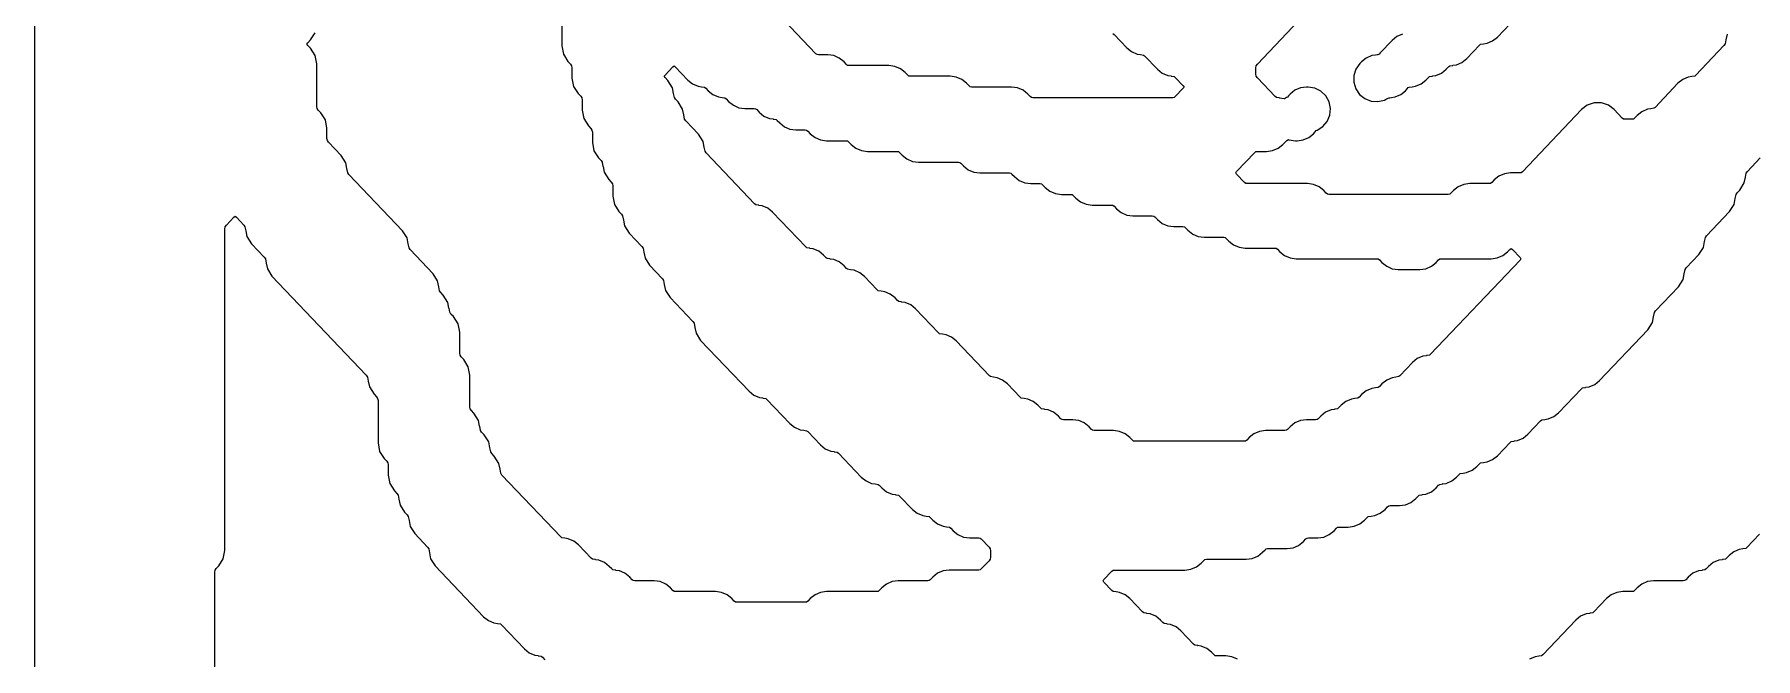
# Model space of a CAD drawing. Header units: millimetres. Extents: x 0 to 63, y 0 to 126.
# Drawn here: x 0 to 38.19, y 83.2 to 97.05 of the extents above; entities that cross this region are included whole.
import ezdxf

# ---------------------------------------------------------------- set-up
doc = ezdxf.new("R2010")
doc.units = ezdxf.units.MM
doc.layers.add('CUT', color=1, linetype='Continuous')

msp = doc.modelspace()

# ---------------------------------------------------------------- linework, layer by layer
at = {"layer": 'CUT'}
for points in [[(13.134, 123), (0, 123), (0, 3), (13.134, 3), (13.134, 0), (21.134, 0), (21.134, 3), (42.134, 3), (42.134, 0), (50.134, 0), (50.134, 3), (63.2679, 3), (63.2679, 123), (50.134, 123), (50.134, 126), (42.134, 126), (42.134, 123), (21.134, 123), (21.134, 126), (13.134, 126)], [(18.4846, 94.4553), (19.1422, 94.4553), (19.1742, 94.451), (19.1993, 94.4308), (19.2547, 94.3725), (19.3598, 94.2883), (19.4836, 94.2352), (19.6171, 94.217), (20.5013, 94.217), (20.5332, 94.2127), (20.5584, 94.1925), (20.6138, 94.1342), (20.7189, 94.05), (20.8427, 93.9969), (20.9762, 93.9787), (21.6338, 93.9787), (21.6658, 93.9744), (21.6909, 93.9542), (21.7463, 93.896), (21.8514, 93.8117), (21.9752, 93.7586), (22.1087, 93.7404), (22.3133, 93.7404), (22.3453, 93.7361), (22.3705, 93.7159), (22.4258, 93.6577), (22.5309, 93.5734), (22.6547, 93.5203), (22.7882, 93.5021), (22.9928, 93.5021), (23.0248, 93.4978), (23.05, 93.4776), (23.1053, 93.4194), (23.2105, 93.3351), (23.3343, 93.282), (23.4678, 93.2638), (23.8989, 93.2638), (23.9308, 93.2595), (23.956, 93.2393), (24.0114, 93.1811), (24.1165, 93.0968), (24.2403, 93.0437), (24.3738, 93.0255), (24.8049, 93.0255), (24.8369, 93.0212), (24.862, 93.001), (24.9174, 92.9428), (25.0225, 92.8585), (25.1463, 92.8054), (25.2798, 92.7872), (25.4844, 92.7872), (25.5164, 92.7829), (25.5416, 92.7627), (25.5969, 92.7045), (25.7021, 92.6202), (25.8259, 92.5671), (25.9593, 92.5489), (26.3905, 92.5489), (26.4224, 92.5446), (26.4476, 92.5244), (26.503, 92.4662), (26.6081, 92.3819), (26.7319, 92.3288), (26.8654, 92.3106), (27.523, 92.3106), (27.555, 92.3063), (27.5801, 92.2861), (27.6355, 92.2279), (27.7406, 92.1436), (27.8644, 92.0905), (27.9979, 92.0723), (29.7881, 92.0723), (29.82, 92.068), (29.8452, 92.0478), (29.9006, 91.9896), (30.0057, 91.9053), (30.1295, 91.8522), (30.263, 91.834), (30.7399, 91.834), (30.8734, 91.8522), (30.9972, 91.9053), (31.1023, 91.9896), (31.1576, 92.0478), (31.1828, 92.068), (31.2148, 92.0723), (32.3254, 92.0723), (32.4589, 92.0905), (32.5827, 92.1436), (32.6878, 92.2279), (32.7385, 92.2812), (32.7665, 92.3024), (32.7945, 92.2812), (32.9668, 92.0999), (32.986, 92.0723), (32.9668, 92.0447), (30.9778, 89.9522), (30.9526, 89.932), (30.8871, 89.9231), (30.8875, 89.9202), (30.809, 89.9095), (30.6852, 89.8564), (30.5801, 89.7721), (30.2982, 89.4756), (30.2731, 89.4554), (30.2076, 89.4465), (30.208, 89.4436), (30.1295, 89.4329), (30.0057, 89.3798), (29.9006, 89.2955), (29.8452, 89.2373), (29.82, 89.2171), (29.7546, 89.2082), (29.755, 89.2053), (29.6765, 89.1946), (29.5527, 89.1415), (29.4476, 89.0572), (29.3922, 88.999), (29.367, 88.9788), (29.3015, 88.9699), (29.3019, 88.967), (29.2235, 88.9563), (29.0997, 88.9032), (28.9946, 88.8189), (28.9392, 88.7607), (28.914, 88.7405), (28.8485, 88.7316), (28.8489, 88.7287), (28.7705, 88.718), (28.6467, 88.6649), (28.5415, 88.5806), (28.4862, 88.5224), (28.461, 88.5022), (28.429, 88.4979), (28.2244, 88.4979), (28.0909, 88.4797), (27.9671, 88.4266), (27.862, 88.3423), (27.8066, 88.2841), (27.7815, 88.2639), (27.7495, 88.2596), (27.3184, 88.2596), (27.1849, 88.2414), (27.0611, 88.1883), (26.956, 88.104), (26.9006, 88.0458), (26.8754, 88.0256), (26.8435, 88.0213), (24.4196, 88.0213), (24.3876, 88.0256), (24.3624, 88.0458), (24.307, 88.104), (24.2019, 88.1883), (24.0781, 88.2414), (23.9446, 88.2596), (23.5135, 88.2596), (23.4816, 88.2639), (23.4564, 88.2841), (23.401, 88.3423), (23.2959, 88.4266), (23.1721, 88.4797), (23.0386, 88.4979), (22.834, 88.4979), (22.802, 88.5022), (22.7769, 88.5224), (22.7215, 88.5806), (22.6164, 88.6649), (22.4926, 88.718), (22.4141, 88.7287), (22.4145, 88.7316), (22.349, 88.7405), (22.3238, 88.7607), (22.2685, 88.8189), (22.1633, 88.9032), (22.0396, 88.9563), (21.9611, 88.967), (21.9615, 88.9699), (21.896, 88.9788), (21.8708, 88.999), (21.5889, 89.2955), (21.4838, 89.3798), (21.36, 89.4329), (21.2816, 89.4436), (21.282, 89.4465), (21.2165, 89.4554), (21.1913, 89.4756), (20.4564, 90.2487), (20.3513, 90.333), (20.2275, 90.3861), (20.149, 90.3968), (20.1494, 90.3997), (20.0839, 90.4086), (20.0588, 90.4288), (19.5504, 90.9636), (19.4453, 91.0479), (19.3215, 91.101), (19.243, 91.1117), (19.2434, 91.1146), (19.1779, 91.1235), (19.1527, 91.1437), (19.0974, 91.2019), (18.9922, 91.2862), (18.8684, 91.3393), (18.79, 91.35), (18.7904, 91.3529), (18.7249, 91.3618), (18.6997, 91.382), (18.4178, 91.6785), (18.3127, 91.7628), (18.1889, 91.8159), (18.1105, 91.8266), (18.1109, 91.8295), (18.0454, 91.8384), (18.0202, 91.8586), (17.9648, 91.9168), (17.8597, 92.0011), (17.7359, 92.0542), (17.6574, 92.0649), (17.6578, 92.0678), (17.5923, 92.0767), (17.5672, 92.0969), (17.5118, 92.1551), (17.4067, 92.2394), (17.2829, 92.2925), (17.2044, 92.3032), (17.2048, 92.3061), (17.1393, 92.315), (17.1142, 92.3352), (16.3793, 93.1083), (16.2741, 93.1926), (16.1503, 93.2457), (16.0719, 93.2563), (16.0723, 93.2593), (16.0068, 93.2682), (15.9816, 93.2884), (14.9052, 94.4208), (14.8809, 94.4587), (14.8634, 94.5498), (14.8617, 94.5494), (14.8367, 94.6794), (14.7348, 94.8384), (14.4522, 95.1357), (14.4279, 95.1736), (14.4104, 95.2646), (14.4087, 95.2643), (14.3837, 95.3943), (14.2818, 95.5533), (14.2257, 95.6123), (14.2014, 95.6502), (14.1839, 95.7412), (14.1822, 95.7409), (14.1572, 95.8709), (14.0553, 96.0299), (13.9926, 96.0958), (13.9734, 96.1234), (13.9926, 96.151), (14.1649, 96.3323), (14.1929, 96.3535), (14.2208, 96.3323), (14.498, 96.0406), (14.6032, 95.9564), (14.727, 95.9033), (14.8054, 95.8926), (14.805, 95.8897), (14.8705, 95.8808), (14.8957, 95.8606), (14.9511, 95.8023), (15.0562, 95.7181), (15.18, 95.665), (15.2584, 95.6543), (15.258, 95.6514), (15.3235, 95.6425), (15.3487, 95.6223), (15.4041, 95.564), (15.5092, 95.4798), (15.633, 95.4267), (15.7665, 95.4085), (15.9711, 95.4085), (16.0031, 95.4042), (16.0282, 95.384), (16.0836, 95.3257), (16.1887, 95.2415), (16.3125, 95.1884), (16.391, 95.1777), (16.3906, 95.1748), (16.4561, 95.1659), (16.4812, 95.1457), (16.5366, 95.0874), (16.6417, 95.0032), (16.7655, 94.9501), (16.899, 94.9319), (17.1036, 94.9319), (17.1356, 94.9276), (17.1608, 94.9074), (17.2161, 94.8491), (17.3213, 94.7649), (17.4451, 94.7118), (17.5785, 94.6936), (18.0097, 94.6936), (18.0416, 94.6893), (18.0668, 94.6691), (18.1222, 94.6108), (18.2273, 94.5266), (18.3511, 94.4735)]]:
    msp.add_lwpolyline(points, close=True, dxfattribs=at)
for points in [[(23.9308, 97.0722), (23.956, 97.0521), (24.2379, 96.7555), (24.343, 96.6713), (24.4668, 96.6181), (24.5453, 96.6075), (24.5449, 96.6046), (24.6104, 96.5957), (24.6355, 96.5755), (24.9174, 96.2789), (25.0225, 96.1947), (25.1463, 96.1416), (25.2248, 96.1309), (25.2244, 96.128), (25.2899, 96.1191), (25.3151, 96.0989), (25.492, 95.9127), (25.5112, 95.8851), (25.492, 95.8575), (25.3151, 95.6713), (25.2899, 95.6512), (25.2579, 95.6468), (22.1545, 95.6468), (22.1225, 95.6512), (22.0973, 95.6713), (22.042, 95.7296), (21.9368, 95.8138), (21.813, 95.867), (21.6796, 95.8851), (20.7954, 95.8851), (20.7635, 95.8895), (20.7383, 95.9096), (20.6829, 95.9679), (20.5778, 96.0521), (20.454, 96.1053), (20.3205, 96.1234), (19.4364, 96.1234), (19.4044, 96.1278), (19.3792, 96.1479), (19.3239, 96.2062), (19.2187, 96.2904), (19.0949, 96.3436), (18.9615, 96.3617), (18.0773, 96.3617), (18.0454, 96.366), (18.0202, 96.3862), (17.9648, 96.4445), (17.8597, 96.5287), (17.7359, 96.5819), (17.6024, 96.6), (17.3978, 96.6), (17.3658, 96.6043), (17.3407, 96.6245), (16.4908, 97.5187)], [(37.5589, 97.0623), (37.5339, 96.9324), (37.5322, 96.9327), (37.5147, 96.8417), (37.4904, 96.8038), (36.867, 96.1479), (36.8418, 96.1278), (36.7763, 96.1188), (36.7767, 96.1159), (36.6982, 96.1053), (36.5744, 96.0521), (36.4693, 95.9679), (35.9609, 95.433), (35.9358, 95.4129), (35.8703, 95.404), (35.8707, 95.401), (35.7922, 95.3904), (35.6684, 95.3372), (35.5633, 95.253), (35.5079, 95.1947), (35.4827, 95.1746), (35.4508, 95.1702), (35.2919, 95.1702), (35.26, 95.1746), (35.2348, 95.1947), (35.0542, 95.3847), (34.9256, 95.4822), (34.7726, 95.5337), (34.6111, 95.5337), (34.4581, 95.4822), (34.3294, 95.3847), (33.0163, 94.0032), (32.9912, 93.9831), (32.9592, 93.9787), (32.7546, 93.9787), (32.6211, 93.9606), (32.4973, 93.9074), (32.3922, 93.8232), (32.3368, 93.7649), (32.3116, 93.7448), (32.2797, 93.7404), (31.8485, 93.7404), (31.7151, 93.7223), (31.5913, 93.6691), (31.4861, 93.5849), (31.4308, 93.5267), (31.4056, 93.5065), (31.3736, 93.5021), (28.7232, 93.5021), (28.6912, 93.5065), (28.6661, 93.5267), (28.6107, 93.5849), (28.5056, 93.6691), (28.3818, 93.7223), (28.2483, 93.7404), (26.9111, 93.7404), (26.8792, 93.7448), (26.854, 93.7649), (26.677, 93.9511), (26.6578, 93.9787), (26.677, 94.0063), (27.0805, 94.4308), (27.1057, 94.451), (27.1376, 94.4553), (27.3423, 94.4553), (27.4757, 94.4735), (27.5995, 94.5266), (27.7047, 94.6108), (27.76, 94.6691), (27.7917, 94.6944), (27.8301, 94.7184), (27.8339, 94.7165), (27.9836, 94.6936), (28.0218, 94.6936), (28.1553, 94.7118), (28.2791, 94.7649), (28.3842, 94.8491), (28.4216, 94.8885), (28.4423, 94.9181), (28.4598, 94.9256), (28.5883, 95.0057), (28.6869, 95.1206), (28.7466, 95.2598), (28.7619, 95.4104), (28.7315, 95.5588), (28.658, 95.6912), (28.5482, 95.7955), (28.4123, 95.8622), (28.2626, 95.8851), (28.2244, 95.8851), (28.0909, 95.867), (27.9671, 95.8138), (27.862, 95.7296), (27.8246, 95.6903), (27.8039, 95.6606), (27.7864, 95.6531), (27.7366, 95.622), (27.7327, 95.6239), (27.624, 95.6405), (27.6242, 95.6423), (27.5587, 95.6512), (27.5335, 95.6713), (27.1366, 96.0889), (27.1123, 96.1268), (27.1038, 96.1711), (27.1038, 96.3141), (27.1123, 96.3583), (27.1366, 96.3962), (28.4396, 97.767)], [(11.7013, 97.2672), (11.7013, 96.7997), (11.7369, 96.6142), (11.8389, 96.4552), (11.895, 96.3962), (11.9193, 96.3583), (11.9278, 96.3141), (11.9278, 96.0848), (11.9635, 95.8994), (12.0654, 95.7403), (12.1215, 95.6813), (12.1458, 95.6434), (12.1543, 95.5992), (12.1543, 95.3699), (12.19, 95.1845), (12.2919, 95.0255), (12.348, 94.9664), (12.3723, 94.9285), (12.3808, 94.8843), (12.3808, 94.655), (12.4165, 94.4696), (12.5184, 94.3106), (12.5745, 94.2516), (12.5988, 94.2136), (12.6163, 94.1226), (12.618, 94.1229), (12.643, 93.993), (12.7449, 93.834), (12.801, 93.775), (12.8253, 93.737), (12.8338, 93.6928), (12.8338, 93.4635), (12.8695, 93.2781), (12.9714, 93.1191), (13.0275, 93.0601), (13.0518, 93.0221), (13.0693, 92.9311), (13.071, 92.9314), (13.096, 92.8015), (13.1979, 92.6425), (13.4805, 92.3452), (13.5048, 92.3072), (13.5223, 92.2162), (13.524, 92.2165), (13.549, 92.0866), (13.6509, 91.9276), (13.9335, 91.6303), (13.9578, 91.5923), (13.9754, 91.5013), (13.977, 91.5016), (14.002, 91.3717), (14.1039, 91.2127), (14.613, 90.6771), (14.6374, 90.6392), (14.6549, 90.5481), (14.6566, 90.5484), (14.6815, 90.4185), (14.7835, 90.2595), (15.8571, 89.13), (15.9622, 89.0457), (16.086, 88.9926), (16.1645, 88.9819), (16.1641, 88.979), (16.2296, 88.9701), (16.2547, 88.9499), (16.7631, 88.4151), (16.8682, 88.3309), (16.992, 88.2777), (17.0705, 88.2671), (17.0701, 88.2641), (17.1356, 88.2552), (17.1608, 88.2351), (17.4426, 87.9385), (17.5478, 87.8543), (17.6716, 87.8011), (17.75, 87.7905), (17.7496, 87.7875), (17.8151, 87.7786), (17.8403, 87.7585), (18.3487, 87.2236), (18.4538, 87.1394), (18.5776, 87.0862), (18.6561, 87.0756), (18.6557, 87.0726), (18.7212, 87.0637), (18.7463, 87.0436), (18.8017, 86.9853), (18.9068, 86.9011), (19.0306, 86.8479), (19.1091, 86.8373), (19.1087, 86.8343), (19.1742, 86.8254), (19.1993, 86.8053), (19.4812, 86.5087), (19.5863, 86.4245), (19.7101, 86.3713), (19.7886, 86.3607), (19.7882, 86.3577), (19.8537, 86.3488), (19.8789, 86.3287), (19.9342, 86.2704), (20.0394, 86.1862), (20.1632, 86.133), (20.2416, 86.1224), (20.2412, 86.1195), (20.3067, 86.1105), (20.3319, 86.0904), (20.3873, 86.0321), (20.4924, 85.9479), (20.6162, 85.8947), (20.7497, 85.8766), (20.9543, 85.8766), (20.9862, 85.8722), (21.0114, 85.8521), (21.1818, 85.6728), (21.2061, 85.6349), (21.2146, 85.5907), (21.2146, 85.4476), (21.2061, 85.4034), (21.1818, 85.3655), (21.0114, 85.1862), (20.9862, 85.166), (20.9543, 85.1617), (20.2966, 85.1617), (20.1632, 85.1436), (20.0394, 85.0904), (19.9342, 85.0062), (19.8789, 84.9479), (19.8537, 84.9278), (19.8217, 84.9234), (19.1641, 84.9234), (19.0306, 84.9053), (18.9068, 84.8521), (18.8017, 84.7679), (18.7463, 84.7096), (18.7212, 84.6895), (18.6892, 84.6851), (17.5785, 84.6851), (17.4451, 84.667), (17.3213, 84.6138), (17.2161, 84.5296), (17.1608, 84.4713), (17.1356, 84.4512), (17.1036, 84.4468), (15.5857, 84.4468), (15.5538, 84.4512), (15.5286, 84.4713), (15.4732, 84.5296), (15.3681, 84.6138), (15.2443, 84.667), (15.1108, 84.6851), (14.2267, 84.6851), (14.1947, 84.6895), (14.1696, 84.7096), (14.1142, 84.7679), (14.0091, 84.8521), (13.8853, 84.9053), (13.7518, 84.9234), (13.3207, 84.9234), (13.2887, 84.9278), (13.2635, 84.9479), (13.2082, 85.0062), (13.103, 85.0904), (12.9792, 85.1436), (12.9008, 85.1542), (12.9012, 85.1571), (12.8357, 85.166), (12.8105, 85.1862), (12.7551, 85.2445), (12.65, 85.3287), (12.5262, 85.3819), (12.4478, 85.3925), (12.4482, 85.3954), (12.3827, 85.4043), (12.3575, 85.4245), (12.0756, 85.7211), (11.9705, 85.8053), (11.8467, 85.8584), (11.7682, 85.8691), (11.7686, 85.872), (11.7031, 85.8809), (11.678, 85.9011), (10.375, 87.2718), (10.3507, 87.3098), (10.3332, 87.4008), (10.3315, 87.4005), (10.3066, 87.5304), (10.2046, 87.6894), (10.1485, 87.7484), (10.1242, 87.7864), (10.1067, 87.8774), (10.105, 87.8771), (10.08, 88.007), (9.9781, 88.166), (9.922, 88.225), (9.8977, 88.263), (9.8802, 88.354), (9.8785, 88.3537), (9.8535, 88.4836), (9.7516, 88.6426), (9.6955, 88.7016), (9.6712, 88.7396), (9.6627, 88.7838), (9.6627, 89.4896), (9.627, 89.6751), (9.5251, 89.8341), (9.469, 89.8931), (9.4447, 89.9311), (9.4362, 89.9753), (9.4362, 90.4428), (9.4005, 90.6283), (9.2986, 90.7873), (9.2425, 90.8463), (9.2182, 90.8843), (9.2007, 90.9753), (9.199, 90.975), (9.174, 91.1049), (9.0721, 91.2639), (9.016, 91.3229), (8.9917, 91.3608), (8.9742, 91.4519), (8.9725, 91.4516), (8.9475, 91.5815), (8.8456, 91.7405), (8.3365, 92.2761), (8.3122, 92.314), (8.2947, 92.4051), (8.293, 92.4047), (8.268, 92.5347), (8.1661, 92.6937), (6.9774, 93.9442), (6.9531, 93.9821), (6.9356, 94.0732), (6.9339, 94.0728), (6.9089, 94.2028), (6.807, 94.3618), (6.5244, 94.6591), (6.5001, 94.697), (6.4916, 94.7413), (6.4916, 94.9705), (6.4559, 95.156), (6.354, 95.315), (6.2979, 95.374), (6.2736, 95.4119), (6.2651, 95.4562), (6.2651, 96.4003), (6.2294, 96.5858), (6.1275, 96.7448), (6.0648, 96.8107), (6.0456, 96.8383), (6.0648, 96.8659), (6.1275, 96.9318), (6.2294, 97.0908)], [(30.356, 97.0584), (30.2322, 97.0053), (30.1271, 96.9211), (29.8632, 96.6435), (29.8425, 96.6138), (29.8128, 96.6011), (29.8115, 96.6002), (29.793, 96.6007), (29.7546, 96.5954), (29.755, 96.5925), (29.6765, 96.5819), (29.5527, 96.5287), (29.4476, 96.4445), (29.4102, 96.4052), (29.3244, 96.2824), (29.2789, 96.1397), (29.2776, 95.99), (29.3208, 95.8466), (29.4044, 95.7224), (29.5212, 95.6285), (29.6604, 95.5734), (29.8097, 95.5621), (29.9557, 95.5954), (29.9999, 95.621), (30.0575, 95.6457), (30.0588, 95.6466), (30.0774, 95.6461), (30.1158, 95.6514), (30.1154, 95.6543), (30.1938, 95.665), (30.3176, 95.7181), (30.4228, 95.8023), (30.4601, 95.8417), (30.4808, 95.8713), (30.5027, 95.8807), (30.5688, 95.8897), (30.5684, 95.8926), (30.6469, 95.9033), (30.7707, 95.9564), (30.8758, 96.0406), (30.9311, 96.0989), (30.9563, 96.1191), (31.0218, 96.128), (31.0214, 96.1309), (31.0999, 96.1416), (31.2237, 96.1947), (31.3288, 96.2789), (31.3842, 96.3372), (31.4093, 96.3574), (31.4748, 96.3663), (31.4744, 96.3692), (31.5529, 96.3799), (31.6767, 96.433), (31.7818, 96.5172), (32.0637, 96.8138), (32.0889, 96.834), (32.1543, 96.8429), (32.154, 96.8458), (32.2324, 96.8564), (32.3562, 96.9096), (32.4613, 96.9938), (32.7432, 97.2904)], [(26.6935, 83.184), (26.5697, 83.2372), (26.4362, 83.2553), (26.2316, 83.2553), (26.1996, 83.2597), (26.1745, 83.2798), (26.1191, 83.3381), (26.014, 83.4223), (25.8902, 83.4755), (25.8117, 83.4861), (25.8121, 83.4891), (25.7466, 83.498), (25.7215, 83.5181), (25.4396, 83.8147), (25.3345, 83.8989), (25.2107, 83.9521), (25.1322, 83.9627), (25.1326, 83.9657), (25.0671, 83.9746), (25.0419, 83.9947), (24.9866, 84.053), (24.8814, 84.1372), (24.7576, 84.1904), (24.6792, 84.201), (24.6796, 84.204), (24.6141, 84.2129), (24.5889, 84.233), (24.307, 84.5296), (24.2019, 84.6138), (24.0781, 84.667), (23.9997, 84.6776), (24.0001, 84.6805), (23.9346, 84.6895), (23.9094, 84.7096), (23.7324, 84.8958), (23.7132, 84.9234), (23.7324, 84.951), (23.9094, 85.1372), (23.9346, 85.1574), (23.9665, 85.1617), (25.5302, 85.1617), (25.6637, 85.1799), (25.7875, 85.233), (25.8926, 85.3172), (25.948, 85.3755), (25.9731, 85.3957), (26.0051, 85.4), (26.8892, 85.4), (27.0227, 85.4181), (27.1465, 85.4713), (27.2516, 85.5555), (27.307, 85.6138), (27.3322, 85.634), (27.3642, 85.6383), (27.7953, 85.6383), (27.9288, 85.6564), (28.0526, 85.7096), (28.1577, 85.7938), (28.213, 85.8521), (28.2382, 85.8722), (28.2702, 85.8766), (28.4748, 85.8766), (28.6083, 85.8947), (28.7321, 85.9479), (28.8372, 86.0321), (28.8926, 86.0904), (28.9177, 86.1105), (28.9497, 86.1149), (29.1543, 86.1149), (29.2878, 86.133), (29.4116, 86.1862), (29.5167, 86.2704), (29.5721, 86.3287), (29.5973, 86.3488), (29.6628, 86.3577), (29.6624, 86.3607), (29.7408, 86.3713), (29.8646, 86.4245), (29.9697, 86.5087), (30.0251, 86.567), (30.0503, 86.5871), (30.0823, 86.5915), (30.2869, 86.5915), (30.4203, 86.6096), (30.5441, 86.6628), (30.6493, 86.747), (30.7046, 86.8053), (30.7298, 86.8254), (30.7953, 86.8343), (30.7949, 86.8373), (30.8734, 86.8479), (30.9972, 86.9011), (31.1023, 86.9853), (31.1576, 87.0436), (31.1828, 87.0637), (31.2483, 87.0726), (31.2479, 87.0756), (31.3264, 87.0862), (31.4502, 87.1394), (31.5553, 87.2236), (31.6107, 87.2819), (31.6358, 87.302), (31.7013, 87.3109), (31.7009, 87.3139), (31.7794, 87.3245), (31.9032, 87.3777), (32.0083, 87.4619), (32.0637, 87.5202), (32.0889, 87.5403), (32.1543, 87.5492), (32.154, 87.5522), (32.2324, 87.5628), (32.3562, 87.616), (32.4613, 87.7002), (32.7432, 87.9968), (32.7684, 88.0169), (32.8339, 88.0258), (32.8335, 88.0288), (32.9119, 88.0394), (33.0357, 88.0926), (33.1409, 88.1768), (33.4227, 88.4733), (33.4479, 88.4935), (33.5134, 88.5024), (33.513, 88.5054), (33.5915, 88.516), (33.7153, 88.5691), (33.8204, 88.6534), (34.3288, 89.1882), (34.3539, 89.2084), (34.4194, 89.2173), (34.419, 89.2202), (34.4975, 89.2309), (34.6213, 89.284), (34.7264, 89.3683), (35.8, 90.4978), (35.902, 90.6568), (35.9269, 90.7867), (35.9286, 90.7864), (35.9461, 90.8775), (35.9705, 90.9154), (36.4796, 91.451), (36.5815, 91.61), (36.6065, 91.7399), (36.6082, 91.7396), (36.6257, 91.8306), (36.65, 91.8686), (36.9326, 92.1659), (37.0345, 92.3249), (37.0595, 92.4548), (37.0612, 92.4545), (37.0787, 92.5455), (37.103, 92.5835), (37.6121, 93.1191), (37.714, 93.2781), (37.739, 93.408), (37.7407, 93.4077), (37.7582, 93.4987), (37.7825, 93.5367), (37.8386, 93.5957), (37.9405, 93.7547), (37.9655, 93.8846), (37.9672, 93.8843), (37.9847, 93.9753), (38.009, 94.0133), (38.2916, 94.3106)], [(4, 81.8732), (4, 85.1141), (4.0085, 85.1583), (4.0328, 85.1962), (4.0889, 85.2552), (4.1908, 85.4142), (4.2265, 85.5997), (4.2265, 92.7396), (4.235, 92.7838), (4.2593, 92.8218), (4.425, 92.9961), (4.453, 93.0173), (4.481, 92.9961), (4.6467, 92.8218), (4.671, 92.7838), (4.6885, 92.6928), (4.6902, 92.6931), (4.7152, 92.5632), (4.8171, 92.4042), (5.0997, 92.1069), (5.124, 92.0689), (5.1415, 91.9779), (5.1432, 91.9782), (5.1682, 91.8483), (5.2701, 91.6893), (7.3648, 89.4856), (7.3891, 89.4477), (7.4066, 89.3566), (7.4083, 89.357), (7.4333, 89.227), (7.5352, 89.068), (7.5913, 89.009), (7.6156, 88.9711), (7.6241, 88.9268), (7.6241, 87.9827), (7.6598, 87.7972), (7.7617, 87.6382), (7.8178, 87.5792), (7.8421, 87.5413), (7.8506, 87.497), (7.8506, 87.2678), (7.8863, 87.0823), (7.9882, 86.9233), (8.0443, 86.8643), (8.0686, 86.8264), (8.0861, 86.7354), (8.0878, 86.7357), (8.1128, 86.6057), (8.2147, 86.4467), (8.2708, 86.3877), (8.2951, 86.3498), (8.3127, 86.2588), (8.3143, 86.2591), (8.3393, 86.1291), (8.4412, 85.9701), (8.7238, 85.6728), (8.7482, 85.6349), (8.7657, 85.5439), (8.7673, 85.5442), (8.7923, 85.4142), (8.8943, 85.2552), (9.9679, 84.1257), (10.073, 84.0415), (10.1968, 83.9884), (10.2753, 83.9777), (10.2749, 83.9748), (10.3404, 83.9659), (10.3655, 83.9457), (10.8739, 83.4108), (10.979, 83.3266), (11.1028, 83.2735), (11.1813, 83.2628), (11.1809, 83.2599), (11.2464, 83.251), (11.2716, 83.2308), (11.3269, 83.1725)], [(38.2814, 85.9594), (37.9995, 85.6628), (37.9743, 85.6426), (37.9088, 85.6337), (37.9092, 85.6308), (37.8308, 85.6201), (37.707, 85.567), (37.6019, 85.4828), (37.5465, 85.4245), (37.5213, 85.4043), (37.4558, 85.3954), (37.4562, 85.3925), (37.3778, 85.3819), (37.254, 85.3287), (37.1488, 85.2445), (37.0935, 85.1862), (37.0683, 85.166), (37.0028, 85.1571), (37.0032, 85.1542), (36.9247, 85.1436), (36.8009, 85.0904), (36.6958, 85.0062), (36.6405, 84.9479), (36.6153, 84.9278), (36.5833, 84.9234), (35.9257, 84.9234), (35.7922, 84.9053), (35.6684, 84.8521), (35.5633, 84.7679), (35.5079, 84.7096), (35.4827, 84.6895), (35.4508, 84.6851), (35.2462, 84.6851), (35.1127, 84.667), (34.9889, 84.6138), (34.8838, 84.5296), (34.6019, 84.233), (34.5767, 84.2129), (34.5112, 84.204), (34.5116, 84.201), (34.4332, 84.1904), (34.3094, 84.1372), (34.2042, 84.053), (33.4693, 83.2798), (33.4442, 83.2597), (33.3787, 83.2508), (33.3791, 83.2478), (33.3006, 83.2372), (33.1768, 83.184)]]:
    msp.add_lwpolyline(points, dxfattribs=at)

doc.saveas('drawing.dxf')
